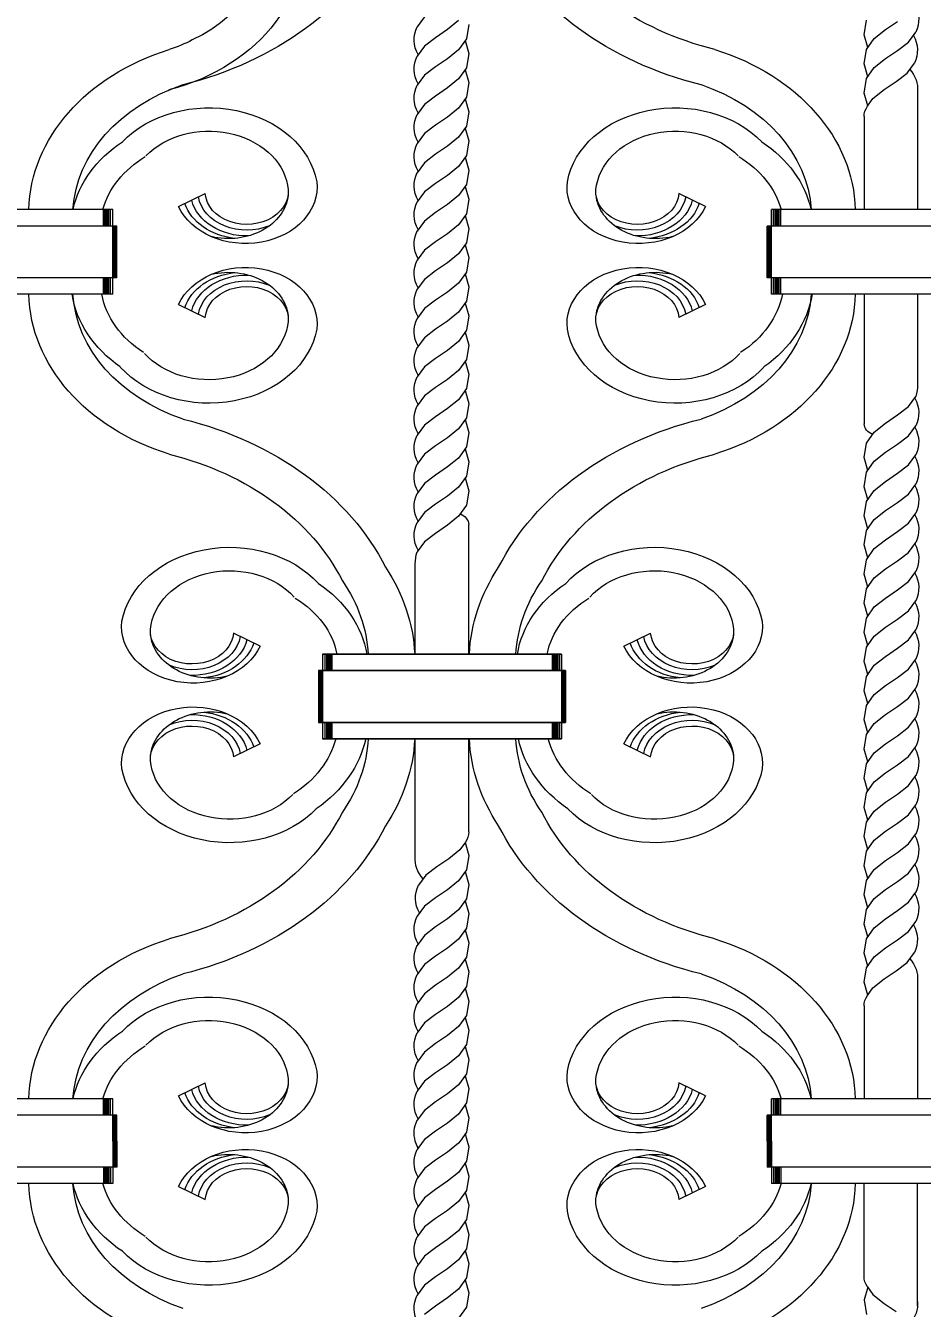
# Model space of a CAD drawing. Header units: inches. Extents: x 16.3 to 32.1, y 12.3 to 22.2.
# Drawn here: x 19.071 to 19.422, y 17.555 to 18.056 of the extents above; entities that cross this region are included whole.
import ezdxf

# ---------------------------------------------------------------- set-up
doc = ezdxf.new("R2010")
doc.units = ezdxf.units.IN
doc.header["$MEASUREMENT"] = 0
doc.styles.get("Standard").update_dxf_attribs({"font": 'arial.ttf'})
doc.dimstyles.get("Standard").update_dxf_attribs({"dimtxt": 0.1, "dimasz": 0.18, "dimexe": 0.18, "dimexo": 0.0625, "dimgap": 0.09, "dimtad": 0, "dimtoh": 1, "dimdec": 4, "dimzin": 0, "dimdsep": 46, "dimtxsty": 'Standard', "dimblk": 'OBLIQUE', "dimcen": 0.09, "dimadec": 0, "dimazin": 0, "dimtfac": 1, "dimtdec": 4, "dimtofl": 0, "dimtmove": 0, "dimatfit": 3, "dimldrblk": 'OBLIQUE', "dimfxl": 1, "dimtolj": 1, "dimtzin": 0, "dimarcsym": 0})

# ---------------------------------------------------------------- blocks, each defined once
blk = doc.blocks.new('_Oblique')
at = {"color": 0, "linetype": 'ByBlock', "lineweight": -2}
blk.add_line((-0.5, -0.5), (0.5, 0.5), dxfattribs=at)
blk = doc.blocks.new('*D2')
at = {"color": 0, "lineweight": -2, "transparency": 16777216}
for p, q in [((20.1381, 18.66304), (17.517, 18.66304)), ((17.697, 18.66304), (17.697, 17.95961)), ((17.697, 16.65912), (17.697, 17.36255)), ((20.1381, 16.65912), (17.517, 16.65912))]:
    blk.add_line(p, q, dxfattribs=at)
at = {"layer": 'Defpoints', "color": 0, "lineweight": 9, "transparency": 16777216}
for p in [(17.697, 18.66304), (20.2006, 18.66304), (20.2006, 16.65912)]:
    blk.add_point(p, dxfattribs=at)
at = {"color": 0, "lineweight": -2, "transparency": 16777216, "xscale": 0.18, "yscale": 0.18, "zscale": 0.18}
for p, rotation in [((17.697, 18.66304), 90), ((17.697, 16.65912), 270)]:
    blk.add_blockref('_Oblique', p, dxfattribs=dict(at, rotation=rotation))
at = {"color": 0, "lineweight": 9, "transparency": 16777216, "insert": (17.697, 17.66108), "char_height": 0.1, "attachment_point": 5, "rotation": 90}
blk.add_mtext('\\A1;2.0039', dxfattribs=at)

msp = doc.modelspace()

# ---------------------------------------------------------------- linework, layer by layer
at = {"lineweight": 9}
for p, q in [((19.22712, 18.05975), (19.22421, 18.05585)), ((19.24047, 18.0583), (19.23613, 18.0548)), ((19.24446, 18.05686), (19.24354, 18.05123)), ((19.39903, 18.0528), (19.39995, 18.05844)), ((19.40736, 18.05487), (19.4121, 18.05802)), ((19.22421, 18.05585), (19.22421, 18.05584)), ((19.23139, 18.05164), (19.22712, 18.04836)), ((19.23613, 18.0548), (19.23139, 18.05164)), ((19.40046, 18.04776), (19.39903, 18.0528)), ((19.39995, 18.04704), (19.40302, 18.05137)), ((19.40302, 18.05137), (19.40736, 18.05487)), ((19.41636, 18.04992), (19.41927, 18.05381)), ((19.41927, 18.05381), (19.41927, 18.05383)), ((19.22712, 18.04836), (19.22421, 18.04446)), ((19.24047, 18.04691), (19.23613, 18.0434)), ((19.24354, 18.05123), (19.24047, 18.04691)), ((19.24303, 18.05051), (19.24446, 18.04547)), ((19.39903, 18.04141), (19.39995, 18.04704)), ((19.40736, 18.04347), (19.4121, 18.04663)), ((19.4121, 18.04663), (19.41636, 18.04992)), ((19.22421, 18.04446), (19.22421, 18.04444)), ((19.23613, 18.0434), (19.23139, 18.04025)), ((19.24446, 18.04547), (19.24354, 18.03984)), ((19.40046, 18.03637), (19.39903, 18.04141)), ((19.40302, 18.03997), (19.40736, 18.04347)), ((19.41585, 18.0378), (19.41876, 18.0417)), ((19.41876, 18.0417), (19.41876, 18.04171)), ((19.22712, 18.03696), (19.22421, 18.03306)), ((19.23139, 18.04025), (19.22712, 18.03696)), ((19.24354, 18.03984), (19.24047, 18.03551)), ((19.24303, 18.03911), (19.24446, 18.03407)), ((19.39995, 18.03565), (19.40302, 18.03997)), ((19.41159, 18.03451), (19.41585, 18.0378)), ((19.22421, 18.03306), (19.22421, 18.03305)), ((19.23613, 18.03201), (19.23139, 18.02885)), ((19.24047, 18.03551), (19.23613, 18.03201)), ((19.24446, 18.03407), (19.24354, 18.02844)), ((19.39903, 18.03001), (19.39995, 18.03565)), ((19.4025, 18.02785), (19.40684, 18.03135)), ((19.40684, 18.03135), (19.41159, 18.03451)), ((19.41995, 18.03233), (19.41995, 17.9845)), ((19.23139, 18.02885), (19.22712, 18.02557)), ((19.24354, 18.02844), (19.24047, 18.02412)), ((19.24303, 18.02772), (19.24446, 18.02268)), ((19.40046, 18.02497), (19.39903, 18.03001)), ((19.40038, 18.02486), (19.4025, 18.02785)), ((19.22712, 18.02557), (19.22421, 18.02167)), ((19.22421, 18.02167), (19.22421, 18.02165)), ((19.24047, 18.02412), (19.23613, 18.02061)), ((19.24446, 18.02268), (19.24354, 18.01705)), ((19.23139, 18.01746), (19.22712, 18.01417)), ((19.23613, 18.02061), (19.23139, 18.01746)), ((19.24354, 18.01705), (19.24047, 18.01272)), ((19.24303, 18.01632), (19.24446, 18.01128)), ((19.39904, 18.0208), (19.39904, 17.9845)), ((19.22712, 18.01417), (19.22421, 18.01027)), ((19.24047, 18.01272), (19.23613, 18.00922)), ((19.24446, 18.01128), (19.24354, 18.00565)), ((19.22421, 18.01027), (19.22421, 18.01026)), ((19.23613, 18.00922), (19.23139, 18.00607)), ((19.22712, 18.00278), (19.22421, 17.99888)), ((19.23139, 18.00607), (19.22712, 18.00278)), ((19.24047, 18.00133), (19.23613, 17.99783)), ((19.24354, 18.00565), (19.24047, 18.00133)), ((19.24303, 18.00493), (19.24446, 17.99989)), ((19.22421, 17.99888), (19.22421, 17.99886)), ((19.23613, 17.99783), (19.23139, 17.99467)), ((19.24446, 17.99989), (19.24354, 17.99426)), ((19.22712, 17.99138), (19.22421, 17.98748)), ((19.23139, 17.99467), (19.22712, 17.99138)), ((19.24354, 17.99426), (19.24047, 17.98993)), ((19.24303, 17.99353), (19.24446, 17.98849)), ((19.13095, 17.98565), (19.14139, 17.99072)), ((19.22421, 17.98748), (19.22421, 17.98747)), ((19.23613, 17.98643), (19.23139, 17.98328)), ((19.24047, 17.98993), (19.23613, 17.98643)), ((19.24446, 17.98849), (19.24354, 17.98286)), ((19.33703, 17.98565), (19.32659, 17.99072)), ((19.10519, 17.9845), (19.01179, 17.9845)), ((19.10154, 17.97805), (19.10154, 17.9845)), ((19.10209, 17.97805), (19.10209, 17.9845)), ((19.10225, 17.97805), (19.10225, 17.9845)), ((19.1025, 17.97805), (19.1025, 17.9845)), ((19.10282, 17.97805), (19.10282, 17.9845)), ((19.10323, 17.97805), (19.10323, 17.9845)), ((19.10372, 17.97805), (19.10372, 17.9845)), ((19.10437, 17.97805), (19.10437, 17.9845)), ((19.10519, 17.97805), (19.10519, 17.9845)), ((19.10519, 17.9514), (19.10519, 17.9845)), ((19.23139, 17.98328), (19.22712, 17.97999)), ((19.24354, 17.98286), (19.24047, 17.97854)), ((19.24303, 17.98214), (19.24446, 17.9771)), ((19.45619, 17.9845), (19.3628, 17.9845)), ((19.3628, 17.97805), (19.3628, 17.9845)), ((19.3628, 17.9514), (19.3628, 17.9845)), ((19.36361, 17.97805), (19.36361, 17.9845)), ((19.36426, 17.97805), (19.36426, 17.9845)), ((19.36475, 17.97805), (19.36475, 17.9845)), ((19.36516, 17.97805), (19.36516, 17.9845)), ((19.36549, 17.97805), (19.36549, 17.9845)), ((19.36573, 17.97805), (19.36573, 17.9845)), ((19.36589, 17.97805), (19.36589, 17.9845)), ((19.36645, 17.97805), (19.36645, 17.9845)), ((19.10681, 17.97805), (19.01016, 17.97805)), ((19.10543, 17.95784), (19.10543, 17.97805)), ((19.10559, 17.95784), (19.10559, 17.97805)), ((19.10592, 17.95784), (19.10592, 17.97805)), ((19.10633, 17.95784), (19.10633, 17.97805)), ((19.10681, 17.95784), (19.10681, 17.97805)), ((19.22712, 17.97999), (19.22421, 17.97609)), ((19.24047, 17.97854), (19.23613, 17.97504)), ((19.24446, 17.9771), (19.24354, 17.97147)), ((19.45782, 17.97805), (19.36117, 17.97805)), ((19.36117, 17.95784), (19.36117, 17.97805)), ((19.36166, 17.95784), (19.36166, 17.97805)), ((19.36207, 17.95784), (19.36207, 17.97805)), ((19.36239, 17.95784), (19.36239, 17.97805)), ((19.36255, 17.95784), (19.36255, 17.97805)), ((19.22421, 17.97609), (19.22421, 17.97607)), ((19.23139, 17.97188), (19.22712, 17.96859)), ((19.23613, 17.97504), (19.23139, 17.97188)), ((19.24354, 17.97147), (19.24047, 17.96714)), ((19.22712, 17.96859), (19.22421, 17.96469)), ((19.24047, 17.96714), (19.23613, 17.96364)), ((19.24303, 17.97074), (19.24446, 17.9657)), ((19.22421, 17.96469), (19.22421, 17.96468)), ((19.23613, 17.96364), (19.23139, 17.96049)), ((19.24446, 17.9657), (19.24354, 17.96007)), ((19.10681, 17.95784), (19.01016, 17.95784)), ((19.10154, 17.9514), (19.10154, 17.95784)), ((19.10209, 17.9514), (19.10209, 17.95784)), ((19.10225, 17.9514), (19.10225, 17.95784)), ((19.1025, 17.9514), (19.1025, 17.95784)), ((19.10282, 17.9514), (19.10282, 17.95784)), ((19.10323, 17.9514), (19.10323, 17.95784)), ((19.10372, 17.9514), (19.10372, 17.95784)), ((19.10437, 17.9514), (19.10437, 17.95784)), ((19.10519, 17.9514), (19.10519, 17.95784)), ((19.22712, 17.9572), (19.22421, 17.9533)), ((19.23139, 17.96049), (19.22712, 17.9572)), ((19.24354, 17.96007), (19.24047, 17.95575)), ((19.24303, 17.95935), (19.24446, 17.95431)), ((19.45782, 17.95784), (19.36117, 17.95784)), ((19.3628, 17.9514), (19.3628, 17.95784)), ((19.36361, 17.9514), (19.36361, 17.95784)), ((19.36426, 17.9514), (19.36426, 17.95784)), ((19.36475, 17.9514), (19.36475, 17.95784)), ((19.36516, 17.9514), (19.36516, 17.95784)), ((19.36549, 17.9514), (19.36549, 17.95784)), ((19.36573, 17.9514), (19.36573, 17.95784)), ((19.36589, 17.9514), (19.36589, 17.95784)), ((19.36645, 17.9514), (19.36645, 17.95784)), ((19.10519, 17.9514), (19.01179, 17.9514)), ((19.22421, 17.9533), (19.22421, 17.95328)), ((19.23613, 17.95225), (19.23139, 17.94909)), ((19.24047, 17.95575), (19.23613, 17.95225)), ((19.24446, 17.95431), (19.24354, 17.94868)), ((19.45619, 17.9514), (19.3628, 17.9514)), ((19.39904, 17.9514), (19.39904, 17.9007)), ((19.41995, 17.9514), (19.41995, 17.91606)), ((19.13095, 17.94741), (19.14139, 17.94234)), ((19.23139, 17.94909), (19.22712, 17.9458)), ((19.24354, 17.94868), (19.24047, 17.94435)), ((19.24303, 17.94795), (19.24446, 17.94291)), ((19.33703, 17.94741), (19.32659, 17.94234)), ((19.22712, 17.9458), (19.22421, 17.9419)), ((19.22421, 17.9419), (19.22421, 17.94189)), ((19.24047, 17.94435), (19.23613, 17.94085)), ((19.24446, 17.94291), (19.24354, 17.93728)), ((19.23139, 17.9377), (19.22712, 17.93441)), ((19.23613, 17.94085), (19.23139, 17.9377)), ((19.24354, 17.93728), (19.24047, 17.93296)), ((19.24303, 17.93656), (19.24446, 17.93152)), ((19.22712, 17.93441), (19.22421, 17.93051)), ((19.24047, 17.93296), (19.23613, 17.92946)), ((19.24446, 17.93152), (19.24354, 17.92589)), ((19.22421, 17.93051), (19.22421, 17.93049)), ((19.23139, 17.9263), (19.22712, 17.92301)), ((19.23613, 17.92946), (19.23139, 17.9263)), ((19.22712, 17.92301), (19.22421, 17.91911)), ((19.24047, 17.92156), (19.23613, 17.91806)), ((19.24354, 17.92589), (19.24047, 17.92156)), ((19.24303, 17.92517), (19.24446, 17.92012)), ((19.22421, 17.91911), (19.22421, 17.9191)), ((19.23613, 17.91806), (19.23139, 17.91491)), ((19.24446, 17.92012), (19.24354, 17.91449)), ((19.22712, 17.91162), (19.22421, 17.90772)), ((19.23139, 17.91491), (19.22712, 17.91162)), ((19.24354, 17.91449), (19.24047, 17.91017)), ((19.24303, 17.91377), (19.24446, 17.90873)), ((19.41636, 17.90748), (19.41927, 17.91137)), ((19.41927, 17.91137), (19.41927, 17.91139)), ((19.22421, 17.90772), (19.22421, 17.9077)), ((19.23613, 17.90667), (19.23139, 17.90351)), ((19.24047, 17.91017), (19.23613, 17.90667)), ((19.24446, 17.90873), (19.24354, 17.9031)), ((19.4121, 17.90419), (19.41636, 17.90748)), ((19.23139, 17.90351), (19.22712, 17.90022)), ((19.24354, 17.9031), (19.24047, 17.89877)), ((19.24303, 17.90238), (19.24446, 17.89733)), ((19.40302, 17.89753), (19.40736, 17.90103)), ((19.40736, 17.90103), (19.4121, 17.90419)), ((19.22712, 17.90022), (19.22421, 17.89633)), ((19.22421, 17.89633), (19.22421, 17.89631)), ((19.24047, 17.89877), (19.23613, 17.89527)), ((19.24446, 17.89733), (19.24354, 17.8917)), ((19.39995, 17.89321), (19.40302, 17.89753)), ((19.4121, 17.89279), (19.41636, 17.89608)), ((19.41636, 17.89608), (19.41927, 17.89998)), ((19.41927, 17.89998), (19.41927, 17.9)), ((19.23139, 17.89212), (19.22712, 17.88883)), ((19.23613, 17.89527), (19.23139, 17.89212)), ((19.24354, 17.8917), (19.24047, 17.88738)), ((19.24303, 17.89098), (19.24446, 17.88594)), ((19.39903, 17.88757), (19.39995, 17.89321)), ((19.40736, 17.88964), (19.4121, 17.89279)), ((19.22712, 17.88883), (19.22421, 17.88493)), ((19.24047, 17.88738), (19.23613, 17.88388)), ((19.24446, 17.88594), (19.24354, 17.88031)), ((19.40046, 17.88253), (19.39903, 17.88757)), ((19.39995, 17.88181), (19.40302, 17.88614)), ((19.40302, 17.88614), (19.40736, 17.88964)), ((19.41636, 17.88469), (19.41927, 17.88858)), ((19.41927, 17.88858), (19.41927, 17.8886)), ((19.22421, 17.88493), (19.22421, 17.88491)), ((19.23613, 17.88388), (19.23139, 17.88072)), ((19.39903, 17.87618), (19.39995, 17.88181)), ((19.40736, 17.87824), (19.4121, 17.8814)), ((19.4121, 17.8814), (19.41636, 17.88469)), ((19.22712, 17.87743), (19.22421, 17.87354)), ((19.23139, 17.88072), (19.22712, 17.87743)), ((19.24047, 17.87598), (19.23613, 17.87248)), ((19.24354, 17.88031), (19.24047, 17.87598)), ((19.24303, 17.87959), (19.24446, 17.87455)), ((19.40046, 17.87114), (19.39903, 17.87618)), ((19.40302, 17.87474), (19.40736, 17.87824)), ((19.41636, 17.87329), (19.41927, 17.87719)), ((19.41927, 17.87719), (19.41927, 17.87721)), ((19.22421, 17.87354), (19.22421, 17.87352)), ((19.23613, 17.87248), (19.23139, 17.86933)), ((19.24446, 17.87455), (19.24354, 17.86891)), ((19.39995, 17.87042), (19.40302, 17.87474)), ((19.4121, 17.87), (19.41636, 17.87329)), ((19.22712, 17.86604), (19.22421, 17.86214)), ((19.23139, 17.86933), (19.22712, 17.86604)), ((19.24354, 17.86891), (19.24047, 17.86459)), ((19.39903, 17.86479), (19.39995, 17.87042)), ((19.40302, 17.86335), (19.40736, 17.86685)), ((19.40736, 17.86685), (19.4121, 17.87)), ((19.22421, 17.86214), (19.22421, 17.86212)), ((19.23613, 17.86109), (19.23139, 17.85793)), ((19.24047, 17.86459), (19.23613, 17.86109)), ((19.24445, 17.81072), (19.24445, 17.86142)), ((19.40046, 17.85974), (19.39903, 17.86479)), ((19.39995, 17.85902), (19.40302, 17.86335)), ((19.4121, 17.85861), (19.41636, 17.8619)), ((19.41636, 17.8619), (19.41927, 17.86579)), ((19.41927, 17.86579), (19.41927, 17.86581)), ((19.23139, 17.85793), (19.22712, 17.85464)), ((19.39903, 17.85339), (19.39995, 17.85902)), ((19.40736, 17.85545), (19.4121, 17.85861)), ((19.22712, 17.85464), (19.22421, 17.85075)), ((19.40046, 17.84835), (19.39903, 17.85339)), ((19.39995, 17.84763), (19.40302, 17.85195)), ((19.40302, 17.85195), (19.40736, 17.85545)), ((19.41636, 17.8505), (19.41927, 17.8544)), ((19.41927, 17.8544), (19.41927, 17.85442)), ((19.22353, 17.81072), (19.22353, 17.84606)), ((19.22421, 17.85075), (19.22421, 17.85073)), ((19.39903, 17.842), (19.39995, 17.84763)), ((19.40736, 17.84406), (19.4121, 17.84721)), ((19.4121, 17.84721), (19.41636, 17.8505)), ((19.40046, 17.83695), (19.39903, 17.842)), ((19.40302, 17.84056), (19.40736, 17.84406)), ((19.41636, 17.83911), (19.41927, 17.84301)), ((19.41927, 17.84301), (19.41927, 17.84302)), ((19.39903, 17.8306), (19.39995, 17.83623)), ((19.39995, 17.83623), (19.40302, 17.84056)), ((19.40736, 17.83266), (19.4121, 17.83582)), ((19.4121, 17.83582), (19.41636, 17.83911)), ((19.40302, 17.82916), (19.40736, 17.83266)), ((19.41636, 17.82771), (19.41927, 17.83161)), ((19.41927, 17.83161), (19.41927, 17.83163)), ((19.40046, 17.82556), (19.39903, 17.8306)), ((19.39995, 17.82484), (19.40302, 17.82916)), ((19.4121, 17.82442), (19.41636, 17.82771)), ((19.39903, 17.81921), (19.39995, 17.82484)), ((19.40302, 17.81777), (19.40736, 17.82127)), ((19.40736, 17.82127), (19.4121, 17.82442)), ((19.16285, 17.81387), (19.15241, 17.81894)), ((19.30513, 17.81387), (19.31557, 17.81894)), ((19.40046, 17.81417), (19.39903, 17.81921)), ((19.39995, 17.81344), (19.40302, 17.81777)), ((19.4121, 17.81303), (19.41636, 17.81632)), ((19.41636, 17.81632), (19.41927, 17.82022)), ((19.41927, 17.82022), (19.41927, 17.82023)), ((19.39903, 17.80781), (19.39995, 17.81344)), ((19.40736, 17.80987), (19.4121, 17.81303)), ((19.1873, 17.81072), (19.28069, 17.81072)), ((19.28069, 17.81072), (19.1873, 17.81072)), ((19.1873, 17.81072), (19.1873, 17.77762)), ((19.1873, 17.81072), (19.1873, 17.80428)), ((19.1873, 17.81072), (19.1873, 17.80428)), ((19.1873, 17.81072), (19.1873, 17.77762)), ((19.18811, 17.81072), (19.18811, 17.80428)), ((19.18811, 17.81072), (19.18811, 17.80428)), ((19.18876, 17.81072), (19.18876, 17.80428)), ((19.18876, 17.81072), (19.18876, 17.80428)), ((19.18925, 17.81072), (19.18925, 17.80428)), ((19.18925, 17.81072), (19.18925, 17.80428)), ((19.18966, 17.81072), (19.18966, 17.80428)), ((19.18966, 17.81072), (19.18966, 17.80428)), ((19.18998, 17.81072), (19.18998, 17.80428)), ((19.18998, 17.81072), (19.18998, 17.80428)), ((19.19023, 17.81072), (19.19023, 17.80428)), ((19.19023, 17.81072), (19.19023, 17.80428)), ((19.19039, 17.81072), (19.19039, 17.80428)), ((19.19039, 17.81072), (19.19039, 17.80428)), ((19.19094, 17.81072), (19.19094, 17.80428)), ((19.19094, 17.81072), (19.19094, 17.80428)), ((19.27704, 17.81072), (19.27704, 17.80428)), ((19.27704, 17.81072), (19.27704, 17.80428)), ((19.27759, 17.81072), (19.27759, 17.80428)), ((19.27759, 17.81072), (19.27759, 17.80428)), ((19.27776, 17.81072), (19.27776, 17.80428)), ((19.27776, 17.81072), (19.27776, 17.80428)), ((19.278, 17.81072), (19.278, 17.80428)), ((19.278, 17.81072), (19.278, 17.80428)), ((19.27833, 17.81072), (19.27833, 17.80428)), ((19.27833, 17.81072), (19.27833, 17.80428)), ((19.27873, 17.81072), (19.27873, 17.80428)), ((19.27873, 17.81072), (19.27873, 17.80428)), ((19.27922, 17.81072), (19.27922, 17.80428)), ((19.27922, 17.81072), (19.27922, 17.80428)), ((19.27987, 17.81072), (19.27987, 17.80428)), ((19.27987, 17.81072), (19.27987, 17.80428)), ((19.28069, 17.81072), (19.28069, 17.77762)), ((19.28069, 17.81072), (19.28069, 17.80428)), ((19.28069, 17.81072), (19.28069, 17.80428)), ((19.28069, 17.81072), (19.28069, 17.77762)), ((19.40046, 17.80277), (19.39903, 17.80781)), ((19.39995, 17.80205), (19.40302, 17.80637)), ((19.40302, 17.80637), (19.40736, 17.80987)), ((19.41636, 17.80492), (19.41927, 17.80882)), ((19.41927, 17.80882), (19.41927, 17.80884)), ((19.18567, 17.80428), (19.28232, 17.80428)), ((19.28232, 17.80428), (19.18567, 17.80428)), ((19.18567, 17.80428), (19.18567, 17.78407)), ((19.18567, 17.80428), (19.18567, 17.78407)), ((19.18615, 17.80428), (19.18615, 17.78407)), ((19.18615, 17.80428), (19.18615, 17.78407)), ((19.18656, 17.80428), (19.18656, 17.78407)), ((19.18656, 17.80428), (19.18656, 17.78407)), ((19.18689, 17.80428), (19.18689, 17.78407)), ((19.18689, 17.80428), (19.18689, 17.78407)), ((19.18705, 17.80428), (19.18705, 17.78407)), ((19.18705, 17.80428), (19.18705, 17.78407)), ((19.28093, 17.80428), (19.28093, 17.78407)), ((19.28093, 17.80428), (19.28093, 17.78407)), ((19.2811, 17.80428), (19.2811, 17.78407)), ((19.2811, 17.80428), (19.2811, 17.78407)), ((19.28142, 17.80428), (19.28142, 17.78407)), ((19.28142, 17.80428), (19.28142, 17.78407)), ((19.28183, 17.80428), (19.28183, 17.78407)), ((19.28183, 17.80428), (19.28183, 17.78407)), ((19.28232, 17.80428), (19.28232, 17.78407)), ((19.28232, 17.80428), (19.28232, 17.78407)), ((19.39903, 17.79642), (19.39995, 17.80205)), ((19.40736, 17.79848), (19.4121, 17.80163)), ((19.4121, 17.80163), (19.41636, 17.80492)), ((19.40046, 17.79138), (19.39903, 17.79642)), ((19.40302, 17.79498), (19.40736, 17.79848)), ((19.41636, 17.79353), (19.41927, 17.79743)), ((19.41927, 17.79743), (19.41927, 17.79744)), ((19.39995, 17.79065), (19.40302, 17.79498)), ((19.4121, 17.79024), (19.41636, 17.79353)), ((19.39903, 17.78502), (19.39995, 17.79065)), ((19.40302, 17.78358), (19.40736, 17.78708)), ((19.40736, 17.78708), (19.4121, 17.79024)), ((19.41636, 17.78213), (19.41927, 17.78603)), ((19.41927, 17.78603), (19.41927, 17.78605)), ((19.18567, 17.78407), (19.28232, 17.78407)), ((19.28232, 17.78407), (19.18567, 17.78407)), ((19.1873, 17.78407), (19.1873, 17.77762)), ((19.1873, 17.78407), (19.1873, 17.77762)), ((19.18811, 17.78407), (19.18811, 17.77762)), ((19.18811, 17.78407), (19.18811, 17.77762)), ((19.18876, 17.78407), (19.18876, 17.77762)), ((19.18876, 17.78407), (19.18876, 17.77762)), ((19.18925, 17.78407), (19.18925, 17.77762)), ((19.18925, 17.78407), (19.18925, 17.77762)), ((19.18966, 17.78407), (19.18966, 17.77762)), ((19.18966, 17.78407), (19.18966, 17.77762)), ((19.18998, 17.78407), (19.18998, 17.77762)), ((19.18998, 17.78407), (19.18998, 17.77762)), ((19.19023, 17.78407), (19.19023, 17.77762)), ((19.19023, 17.78407), (19.19023, 17.77762)), ((19.19039, 17.78407), (19.19039, 17.77762)), ((19.19039, 17.78407), (19.19039, 17.77762)), ((19.19094, 17.78407), (19.19094, 17.77762)), ((19.19094, 17.78407), (19.19094, 17.77762)), ((19.27704, 17.78407), (19.27704, 17.77762)), ((19.27704, 17.78407), (19.27704, 17.77762)), ((19.27759, 17.78407), (19.27759, 17.77762)), ((19.27759, 17.78407), (19.27759, 17.77762)), ((19.27776, 17.78407), (19.27776, 17.77762)), ((19.27776, 17.78407), (19.27776, 17.77762)), ((19.278, 17.78407), (19.278, 17.77762)), ((19.278, 17.78407), (19.278, 17.77762)), ((19.27833, 17.78407), (19.27833, 17.77762)), ((19.27833, 17.78407), (19.27833, 17.77762)), ((19.27873, 17.78407), (19.27873, 17.77762)), ((19.27873, 17.78407), (19.27873, 17.77762)), ((19.27922, 17.78407), (19.27922, 17.77762)), ((19.27922, 17.78407), (19.27922, 17.77762)), ((19.27987, 17.78407), (19.27987, 17.77762)), ((19.27987, 17.78407), (19.27987, 17.77762)), ((19.28069, 17.78407), (19.28069, 17.77762)), ((19.28069, 17.78407), (19.28069, 17.77762)), ((19.40046, 17.77998), (19.39903, 17.78502)), ((19.39995, 17.77926), (19.40302, 17.78358)), ((19.4121, 17.77884), (19.41636, 17.78213)), ((19.1873, 17.77762), (19.28069, 17.77762)), ((19.28069, 17.77762), (19.1873, 17.77762)), ((19.22353, 17.72979), (19.22353, 17.77762)), ((19.24445, 17.74131), (19.24445, 17.77762)), ((19.39903, 17.77363), (19.39995, 17.77926)), ((19.40302, 17.77219), (19.40736, 17.77569)), ((19.40736, 17.77569), (19.4121, 17.77884)), ((19.16285, 17.77563), (19.15241, 17.77056)), ((19.30513, 17.77563), (19.31557, 17.77056)), ((19.40046, 17.76859), (19.39903, 17.77363)), ((19.39995, 17.76786), (19.40302, 17.77219)), ((19.4121, 17.76745), (19.41636, 17.77074)), ((19.41636, 17.77074), (19.41927, 17.77464)), ((19.41927, 17.77464), (19.41927, 17.77465)), ((19.39903, 17.76223), (19.39995, 17.76786)), ((19.40736, 17.76429), (19.4121, 17.76745)), ((19.40046, 17.75719), (19.39903, 17.76223)), ((19.39995, 17.75647), (19.40302, 17.76079)), ((19.40302, 17.76079), (19.40736, 17.76429)), ((19.41636, 17.75934), (19.41927, 17.76324)), ((19.41927, 17.76324), (19.41927, 17.76326)), ((19.39903, 17.75084), (19.39995, 17.75647)), ((19.40736, 17.7529), (19.4121, 17.75605)), ((19.4121, 17.75605), (19.41636, 17.75934)), ((19.40046, 17.7458), (19.39903, 17.75084)), ((19.40302, 17.7494), (19.40736, 17.7529)), ((19.41636, 17.74795), (19.41927, 17.75185)), ((19.41927, 17.75185), (19.41927, 17.75186)), ((19.39995, 17.74507), (19.40302, 17.7494)), ((19.4121, 17.74466), (19.41636, 17.74795)), ((19.39903, 17.73944), (19.39995, 17.74507)), ((19.40302, 17.738), (19.40736, 17.7415)), ((19.40736, 17.7415), (19.4121, 17.74466)), ((19.24311, 17.73726), (19.24098, 17.73427)), ((19.24303, 17.73715), (19.24446, 17.7321)), ((19.40046, 17.7344), (19.39903, 17.73944)), ((19.39995, 17.73368), (19.40302, 17.738)), ((19.4121, 17.73326), (19.41636, 17.73655)), ((19.41636, 17.73655), (19.41927, 17.74045)), ((19.41927, 17.74045), (19.41927, 17.74047)), ((19.23664, 17.73077), (19.2319, 17.72761)), ((19.24098, 17.73427), (19.23664, 17.73077)), ((19.24446, 17.7321), (19.24354, 17.72647)), ((19.39903, 17.72805), (19.39995, 17.73368)), ((19.40736, 17.73011), (19.4121, 17.73326)), ((19.2319, 17.72761), (19.22764, 17.72432)), ((19.24354, 17.72647), (19.24047, 17.72215)), ((19.24303, 17.72575), (19.24446, 17.72071)), ((19.40046, 17.72301), (19.39903, 17.72805)), ((19.39995, 17.72228), (19.40302, 17.72661)), ((19.40302, 17.72661), (19.40736, 17.73011)), ((19.41636, 17.72516), (19.41927, 17.72906)), ((19.41927, 17.72906), (19.41927, 17.72907)), ((19.22764, 17.72432), (19.22473, 17.72042)), ((19.24047, 17.72215), (19.23613, 17.71865)), ((19.24446, 17.72071), (19.24354, 17.71508)), ((19.39903, 17.71665), (19.39995, 17.72228)), ((19.40736, 17.71872), (19.4121, 17.72187)), ((19.4121, 17.72187), (19.41636, 17.72516)), ((19.22473, 17.72042), (19.22473, 17.72041)), ((19.23139, 17.71549), (19.22712, 17.7122)), ((19.23613, 17.71865), (19.23139, 17.71549)), ((19.40046, 17.71161), (19.39903, 17.71665)), ((19.40302, 17.71521), (19.40736, 17.71872)), ((19.41636, 17.71376), (19.41927, 17.71766)), ((19.41927, 17.71766), (19.41927, 17.71768)), ((19.22712, 17.7122), (19.22421, 17.70831)), ((19.24047, 17.71075), (19.23613, 17.70725)), ((19.24354, 17.71508), (19.24047, 17.71075)), ((19.24303, 17.71436), (19.24446, 17.70932)), ((19.39903, 17.70526), (19.39995, 17.71089)), ((19.39995, 17.71089), (19.40302, 17.71521)), ((19.40736, 17.70732), (19.4121, 17.71048)), ((19.4121, 17.71048), (19.41636, 17.71376)), ((19.22421, 17.70831), (19.22421, 17.70829)), ((19.23613, 17.70725), (19.23139, 17.7041)), ((19.24446, 17.70932), (19.24354, 17.70368)), ((19.40302, 17.70382), (19.40736, 17.70732)), ((19.41636, 17.70237), (19.41927, 17.70627)), ((19.41927, 17.70627), (19.41927, 17.70628)), ((19.22712, 17.70081), (19.22421, 17.69691)), ((19.23139, 17.7041), (19.22712, 17.70081)), ((19.24354, 17.70368), (19.24047, 17.69936)), ((19.24303, 17.70296), (19.24446, 17.69792)), ((19.40046, 17.70022), (19.39903, 17.70526)), ((19.39995, 17.69949), (19.40302, 17.70382)), ((19.4121, 17.69908), (19.41636, 17.70237)), ((19.22421, 17.69691), (19.22421, 17.69689)), ((19.23613, 17.69586), (19.23139, 17.6927)), ((19.24047, 17.69936), (19.23613, 17.69586)), ((19.24446, 17.69792), (19.24354, 17.69229)), ((19.39903, 17.69386), (19.39995, 17.69949)), ((19.40302, 17.69242), (19.40736, 17.69593)), ((19.40736, 17.69593), (19.4121, 17.69908)), ((19.23139, 17.6927), (19.22712, 17.68942)), ((19.24354, 17.69229), (19.24047, 17.68796)), ((19.24303, 17.69157), (19.24446, 17.68653)), ((19.40046, 17.68882), (19.39903, 17.69386)), ((19.39995, 17.6881), (19.40302, 17.69242)), ((19.41585, 17.69025), (19.41876, 17.69415)), ((19.41876, 17.69415), (19.41876, 17.69417)), ((19.22712, 17.68942), (19.22421, 17.68552)), ((19.22421, 17.68552), (19.22421, 17.6855)), ((19.24047, 17.68796), (19.23613, 17.68446)), ((19.24446, 17.68653), (19.24354, 17.6809)), ((19.39903, 17.68247), (19.39995, 17.6881)), ((19.40684, 17.68381), (19.41159, 17.68696)), ((19.41159, 17.68696), (19.41585, 17.69025)), ((19.23139, 17.68131), (19.22712, 17.67802)), ((19.23613, 17.68446), (19.23139, 17.68131)), ((19.24354, 17.6809), (19.24047, 17.67657)), ((19.40046, 17.67743), (19.39903, 17.68247)), ((19.4025, 17.68031), (19.40684, 17.68381)), ((19.41995, 17.68478), (19.41995, 17.63695)), ((19.22712, 17.67802), (19.22421, 17.67412)), ((19.24047, 17.67657), (19.23613, 17.67307)), ((19.24303, 17.68017), (19.24446, 17.67513)), ((19.40038, 17.67731), (19.4025, 17.68031)), ((19.22421, 17.67412), (19.22421, 17.6741)), ((19.23613, 17.67307), (19.23139, 17.66991)), ((19.24446, 17.67513), (19.24354, 17.6695)), ((19.39904, 17.67326), (19.39904, 17.63695)), ((19.22712, 17.66663), (19.22421, 17.66273)), ((19.23139, 17.66991), (19.22712, 17.66663)), ((19.24354, 17.6695), (19.24047, 17.66517)), ((19.24303, 17.66878), (19.24446, 17.66374)), ((19.22421, 17.66273), (19.22421, 17.66271)), ((19.23613, 17.66167), (19.23139, 17.65852)), ((19.24047, 17.66517), (19.23613, 17.66167)), ((19.24446, 17.66374), (19.24354, 17.65811)), ((19.23139, 17.65852), (19.22712, 17.65523)), ((19.24354, 17.65811), (19.24047, 17.65378)), ((19.24303, 17.65738), (19.24446, 17.65234)), ((19.22712, 17.65523), (19.22421, 17.65133)), ((19.22421, 17.65133), (19.22421, 17.65131)), ((19.24047, 17.65378), (19.23613, 17.65028)), ((19.24446, 17.65234), (19.24354, 17.64671)), ((19.23139, 17.64712), (19.22712, 17.64384)), ((19.23613, 17.65028), (19.23139, 17.64712)), ((19.24354, 17.64671), (19.24047, 17.64238)), ((19.24303, 17.64599), (19.24446, 17.64095)), ((19.13095, 17.6381), (19.14139, 17.64317)), ((19.22712, 17.64384), (19.22421, 17.63994)), ((19.24047, 17.64238), (19.23613, 17.63888)), ((19.24446, 17.64095), (19.24354, 17.63532)), ((19.33703, 17.6381), (19.32659, 17.64317)), ((19.10519, 17.63695), (19.01179, 17.63695)), ((19.10154, 17.6305), (19.10154, 17.63695)), ((19.10209, 17.6305), (19.10209, 17.63695)), ((19.10225, 17.6305), (19.10225, 17.63695)), ((19.1025, 17.6305), (19.1025, 17.63695)), ((19.10282, 17.6305), (19.10282, 17.63695)), ((19.10323, 17.6305), (19.10323, 17.63695)), ((19.10372, 17.6305), (19.10372, 17.63695)), ((19.10437, 17.6305), (19.10437, 17.63695)), ((19.10519, 17.6305), (19.10519, 17.63695)), ((19.10519, 17.6204), (19.10519, 17.63695)), ((19.22421, 17.63994), (19.22421, 17.63992)), ((19.23139, 17.63573), (19.22712, 17.63244)), ((19.23613, 17.63888), (19.23139, 17.63573)), ((19.24354, 17.63532), (19.24047, 17.63099)), ((19.45619, 17.63695), (19.3628, 17.63695)), ((19.3628, 17.6305), (19.3628, 17.63695)), ((19.3628, 17.6204), (19.3628, 17.63695)), ((19.36361, 17.6305), (19.36361, 17.63695)), ((19.36426, 17.6305), (19.36426, 17.63695)), ((19.36475, 17.6305), (19.36475, 17.63695)), ((19.36516, 17.6305), (19.36516, 17.63695)), ((19.36549, 17.6305), (19.36549, 17.63695)), ((19.36573, 17.6305), (19.36573, 17.63695)), ((19.36589, 17.6305), (19.36589, 17.63695)), ((19.36645, 17.6305), (19.36645, 17.63695)), ((19.10681, 17.6305), (19.01016, 17.6305)), ((19.10559, 17.6204), (19.10559, 17.6305)), ((19.10592, 17.6204), (19.10592, 17.6305)), ((19.10633, 17.6204), (19.10633, 17.6305)), ((19.10681, 17.6204), (19.10681, 17.6305)), ((19.22712, 17.63244), (19.22421, 17.62854)), ((19.24047, 17.63099), (19.23613, 17.62749)), ((19.24303, 17.63459), (19.24446, 17.62955)), ((19.45782, 17.6305), (19.36117, 17.6305)), ((19.36117, 17.6204), (19.36117, 17.6305)), ((19.36166, 17.6204), (19.36166, 17.6305)), ((19.36207, 17.6204), (19.36207, 17.6305)), ((19.36239, 17.6204), (19.36239, 17.6305)), ((19.36255, 17.6204), (19.36255, 17.6305)), ((19.22421, 17.62854), (19.22421, 17.62852)), ((19.23613, 17.62749), (19.23139, 17.62433)), ((19.24446, 17.62955), (19.24354, 17.62392)), ((19.10519, 17.6204), (19.10519, 17.60385)), ((19.10543, 17.6204), (19.10543, 17.61029)), ((19.10559, 17.6204), (19.10559, 17.61029)), ((19.10592, 17.6204), (19.10592, 17.61029)), ((19.10633, 17.6204), (19.10633, 17.61029)), ((19.10681, 17.6204), (19.10681, 17.61029)), ((19.22664, 17.6204), (19.22421, 17.61715)), ((19.22712, 17.62105), (19.22664, 17.6204)), ((19.23139, 17.62433), (19.22712, 17.62105)), ((19.24104, 17.6204), (19.24047, 17.61959)), ((19.24354, 17.62392), (19.24104, 17.6204)), ((19.24303, 17.6232), (19.24382, 17.6204)), ((19.24382, 17.6204), (19.24446, 17.61816)), ((19.36117, 17.6204), (19.36117, 17.61029)), ((19.36166, 17.6204), (19.36166, 17.61029)), ((19.36207, 17.6204), (19.36207, 17.61029)), ((19.36239, 17.6204), (19.36239, 17.61029)), ((19.36255, 17.6204), (19.36255, 17.61029)), ((19.3628, 17.6204), (19.3628, 17.60385)), ((19.22421, 17.61715), (19.22421, 17.61713)), ((19.23613, 17.61609), (19.23139, 17.61294)), ((19.24047, 17.61959), (19.23613, 17.61609)), ((19.24446, 17.61816), (19.24354, 17.61253)), ((19.10681, 17.61029), (19.01016, 17.61029)), ((19.10154, 17.61029), (19.10154, 17.60385)), ((19.10209, 17.61029), (19.10209, 17.60385)), ((19.10225, 17.61029), (19.10225, 17.60385)), ((19.1025, 17.61029), (19.1025, 17.60385)), ((19.10282, 17.61029), (19.10282, 17.60385)), ((19.10323, 17.61029), (19.10323, 17.60385)), ((19.10372, 17.61029), (19.10372, 17.60385)), ((19.10437, 17.61029), (19.10437, 17.60385)), ((19.10519, 17.61029), (19.10519, 17.60385)), ((19.23139, 17.61294), (19.22712, 17.60965)), ((19.24354, 17.61253), (19.24047, 17.6082)), ((19.24303, 17.6118), (19.24446, 17.60676)), ((19.45782, 17.61029), (19.36117, 17.61029)), ((19.3628, 17.61029), (19.3628, 17.60385)), ((19.36361, 17.61029), (19.36361, 17.60385)), ((19.36426, 17.61029), (19.36426, 17.60385)), ((19.36475, 17.61029), (19.36475, 17.60385)), ((19.36516, 17.61029), (19.36516, 17.60385)), ((19.36549, 17.61029), (19.36549, 17.60385)), ((19.36573, 17.61029), (19.36573, 17.60385)), ((19.36589, 17.61029), (19.36589, 17.60385)), ((19.36645, 17.61029), (19.36645, 17.60385)), ((19.22712, 17.60965), (19.22421, 17.60575)), ((19.22421, 17.60575), (19.22421, 17.60573)), ((19.24047, 17.6082), (19.23613, 17.6047)), ((19.24446, 17.60676), (19.24354, 17.60113)), ((19.10519, 17.60385), (19.01179, 17.60385)), ((19.13095, 17.6027), (19.14139, 17.59763)), ((19.23139, 17.60154), (19.22712, 17.59826)), ((19.23613, 17.6047), (19.23139, 17.60154)), ((19.24354, 17.60113), (19.24047, 17.5968)), ((19.24303, 17.60041), (19.24446, 17.59537)), ((19.33703, 17.6027), (19.32659, 17.59763)), ((19.45619, 17.60385), (19.3628, 17.60385)), ((19.39904, 17.56754), (19.39904, 17.60385)), ((19.41995, 17.55602), (19.41995, 17.60385)), ((19.22712, 17.59826), (19.22421, 17.59436)), ((19.24047, 17.5968), (19.23613, 17.5933)), ((19.24446, 17.59537), (19.24354, 17.58974)), ((19.22421, 17.59436), (19.22421, 17.59434)), ((19.23613, 17.5933), (19.23139, 17.59015)), ((19.22712, 17.58686), (19.22421, 17.58296)), ((19.23139, 17.59015), (19.22712, 17.58686)), ((19.24047, 17.58541), (19.23613, 17.58191)), ((19.24354, 17.58974), (19.24047, 17.58541)), ((19.24303, 17.58901), (19.24446, 17.58397)), ((19.22421, 17.58296), (19.22421, 17.58295)), ((19.23613, 17.58191), (19.23139, 17.57875)), ((19.24446, 17.58397), (19.24354, 17.57834)), ((19.22712, 17.57547), (19.22421, 17.57157)), ((19.23139, 17.57875), (19.22712, 17.57547)), ((19.24354, 17.57834), (19.24047, 17.57402)), ((19.24303, 17.57762), (19.24446, 17.57258)), ((19.22421, 17.57157), (19.22421, 17.57155)), ((19.23613, 17.57051), (19.23139, 17.56736)), ((19.24047, 17.57402), (19.23613, 17.57051)), ((19.24446, 17.57258), (19.24354, 17.56695)), ((19.23139, 17.56736), (19.22712, 17.56407)), ((19.24354, 17.56695), (19.24047, 17.56262)), ((19.24303, 17.56622), (19.24446, 17.56118)), ((19.22712, 17.56407), (19.22421, 17.56017)), ((19.22421, 17.56017), (19.22421, 17.56016)), ((19.24047, 17.56262), (19.23613, 17.55912)), ((19.24446, 17.56118), (19.24354, 17.55555)), ((19.40046, 17.56337), (19.39903, 17.55833)), ((19.40038, 17.56349), (19.4025, 17.56049)), ((19.4025, 17.56049), (19.40684, 17.55699)), ((19.23139, 17.55596), (19.22712, 17.55268)), ((19.23613, 17.55912), (19.23139, 17.55596)), ((19.24354, 17.55555), (19.24047, 17.55123)), ((19.39903, 17.55833), (19.39995, 17.5527)), ((19.40684, 17.55699), (19.41159, 17.55384))]:
    msp.add_line(p, q, dxfattribs=at)
at = {"lineweight": 9, "extrusion": (0, 0, -1)}
for centre, major_axis, start_param, end_param in [((19.103, 18.08873), (-0.07662, 0), 2.970298, 4.391018), ((19.10897, 18.08804), (0.05446, 0), -0.295309, 1.045289), ((19.37262, 18.1281), (0.10733, 0), 1.872886, 2.761174), ((19.09536, 18.1281), (0.12551, 0), 0.380418, 1.268707), ((19.37262, 18.1281), (0.12551, 0), 1.872886, 2.761174), ((19.40228, 18.05879), (-0.01812, 0), 2.723114, 3.497742), ((19.24121, 18.05088), (-0.01812, 0), -0.418478, 0.356149), ((19.40176, 18.04667), (-0.01812, 0), 2.723114, 3.497742), ((19.15914, 17.98315), (0.08676, 0), 3.161138, 4.336531), ((19.10825, 18.08433), (0.05085, 0), 0.986806, 1.187028), ((19.30884, 17.98315), (-0.08676, 0), 1.946654, 3.122047), ((19.24121, 18.03948), (-0.01812, 0), -0.418478, 0.356149), ((19.40278, 18.03148), (-0.01721, 0), 2.535729, 3.203825), ((19.16039, 17.98169), (0.07084, 0), 3.191635, 4.310748), ((19.24121, 18.02809), (-0.01812, 0), -0.418478, 0.356149), ((19.30759, 17.98169), (0.07084, 0), -1.169155, -0.050042), ((19.14285, 17.99056), (-0.04258, 0), 0.651749, 2.998469), ((19.32514, 17.99056), (-0.04258, 0), 0.143123, 2.489844), ((19.24121, 18.01669), (0.01812, 0), 2.723114, 3.497742), ((19.40949, 18.0208), (0.01046, 0), 3.141593, 3.653063), ((19.14285, 17.99056), (-0.03101, 0), 0.651749, 2.998469), ((19.32514, 17.99056), (-0.03101, 0), 0.143123, 2.489844), ((19.14543, 17.97671), (0.05661, 0), 3.316258, 4.013205), ((19.24121, 18.0053), (-0.01812, 0), -0.418478, 0.356149), ((19.32256, 17.97671), (-0.05661, 0), 2.269981, 2.966928), ((19.14526, 17.97698), (0.04491, 0), 3.354626, 4.058509), ((19.32272, 17.97698), (0.04491, 0), -0.916917, -0.213033), ((19.24121, 17.9939), (0.01812, 0), 2.723114, 3.497742), ((19.15717, 17.99331), (0.02795, 0), -0.093098, 2.787829), ((19.15761, 17.99151), (0.01625, 0), -0.199128, 3.079605), ((19.31082, 17.99331), (-0.02795, 0), 3.495356, 6.376283), ((19.31037, 17.99151), (0.01625, 0), 0.061988, 3.34072), ((19.15606, 17.99159), (-0.02342, 0), -1.440537, -0.258804), ((19.15761, 17.99151), (0.02191, 0), 1.537028, 2.946547), ((19.15761, 17.99151), (-0.01908, 0), 4.223961, 6.143837), ((19.1505, 17.99158), (0.02334, 0), 0.08094, 1.860939), ((19.24121, 17.98251), (-0.01812, 0), -0.418478, 0.356149), ((19.31749, 17.99158), (-0.02334, 0), 4.422247, 6.202245), ((19.31037, 17.99151), (-0.01908, 0), 3.280941, 5.200817), ((19.31037, 17.99151), (-0.02191, 0), 3.336638, 4.746157), ((19.31193, 17.99159), (-0.02342, 0), 3.400397, 4.58213), ((19.24121, 17.97111), (0.01812, 0), 2.723114, 3.497742), ((19.15717, 17.93975), (-0.02795, 0), 0.353764, 3.23469), ((19.24121, 17.95972), (-0.01812, 0), -0.418478, 0.356149), ((19.31082, 17.93975), (-0.02795, 0), -0.093098, 2.787829), ((19.15606, 17.94147), (-0.02342, 0), 0.258804, 1.440537), ((19.15761, 17.94155), (0.02191, 0), 3.336638, 4.746157), ((19.15761, 17.94155), (0.01908, 0), 3.280941, 5.200817), ((19.1505, 17.94148), (-0.02334, 0), 1.280654, 3.060652), ((19.31749, 17.94148), (0.02334, 0), 3.222533, 5.002531), ((19.31037, 17.94155), (0.01908, 0), 4.223961, 6.143837), ((19.31037, 17.94155), (0.02191, 0), 4.678621, 6.08814), ((19.31193, 17.94147), (-0.02342, 0), 1.701055, 2.882789), ((19.15914, 17.95274), (-0.08676, 0), -1.194939, -0.019545), ((19.14628, 17.95693), (0.05741, 0), 2.296601, 3.019571), ((19.16039, 17.9542), (-0.07084, 0), -1.169155, -0.050042), ((19.14635, 17.95675), (-0.04594, 0), -0.88405, -0.147937), ((19.15761, 17.94155), (-0.01625, 0), 0.061988, 3.34072), ((19.24121, 17.94832), (-0.01812, 0), -0.418478, 0.356149), ((19.31037, 17.94155), (-0.01625, 0), -0.199128, 3.079605), ((19.30759, 17.9542), (-0.07084, 0), 3.191635, 4.310748), ((19.30884, 17.95274), (0.08676, 0), 0.019545, 1.194939), ((19.32163, 17.95675), (-0.04594, 0), 3.28953, 4.025643), ((19.32171, 17.95693), (-0.05741, 0), 3.263615, 3.986585), ((19.24121, 17.93693), (-0.01812, 0), -0.418478, 0.356149), ((19.14285, 17.9425), (-0.04258, 0), 3.284716, 5.66399), ((19.14285, 17.9425), (0.03101, 0), 0.143123, 2.522398), ((19.32514, 17.9425), (-0.04258, 0), 3.760788, 6.140062), ((19.32514, 17.9425), (-0.03101, 0), 3.760788, 6.140062), ((19.24121, 17.92553), (-0.01812, 0), -0.418478, 0.356149), ((19.24121, 17.91414), (0.01812, 0), 2.723114, 3.497742), ((19.3956, 17.91591), (-0.02436, 0), 3.133545, 3.378221), ((19.24121, 17.90274), (-0.01812, 0), -0.418478, 0.356149), ((19.40228, 17.90496), (0.01812, 0), -0.418478, 0.356149), ((19.09536, 17.80779), (-0.12551, 0), 1.872886, 2.761174), ((19.37262, 17.80779), (-0.12551, 0), 0.380418, 1.268707), ((19.24121, 17.89135), (0.01812, 0), 2.723114, 3.497742), ((19.40552, 17.90103), (-0.00649, 0), -1.056819, -0.064307), ((19.40228, 17.89356), (-0.01812, 0), 2.723114, 3.497742), ((19.09536, 17.80779), (0.10733, 0), -1.268707, -0.380418), ((19.37262, 17.80779), (-0.10733, 0), 0.380418, 1.268707), ((19.40228, 17.88217), (-0.01812, 0), 2.723114, 3.497742), ((19.24121, 17.87995), (-0.01812, 0), -0.418478, 0.356149), ((19.40228, 17.87077), (-0.01812, 0), 2.723114, 3.497742), ((19.24121, 17.86856), (0.01812, 0), 2.723114, 3.497742), ((19.24121, 17.85716), (-0.01812, 0), -0.418478, 0.356149), ((19.23797, 17.86109), (0.00649, 0), -1.056819, -0.064307), ((19.40228, 17.85938), (-0.01812, 0), 2.723114, 3.497742), ((19.15095, 17.81878), (0.04258, 0), 3.284716, 5.66399), ((19.31703, 17.81878), (-0.04258, 0), 0.619195, 2.998469), ((19.40228, 17.84798), (-0.01812, 0), 2.723114, 3.497742), ((19.24789, 17.84621), (-0.02436, 0), -0.008048, 0.236629), ((19.15095, 17.81878), (0.03101, 0), 3.284716, 5.66399), ((19.1231, 17.80782), (-0.10026, 0), 2.658604, 3.104981), ((19.34488, 17.80782), (-0.10026, 0), 0.036611, 0.482989), ((19.31703, 17.81878), (-0.03101, 0), 0.619195, 2.998469), ((19.40228, 17.83659), (-0.01812, 0), 2.723114, 3.497742), ((19.15006, 17.80526), (-0.05489, 0), 2.275865, 3.015485), ((19.12264, 17.80791), (-0.08255, 0), 2.639948, 3.098576), ((19.34535, 17.80791), (-0.08255, 0), 0.043017, 0.501645), ((19.31792, 17.80526), (-0.05489, 0), 0.126108, 0.865728), ((19.14989, 17.80544), (0.04351, 0), -0.910569, -0.153942), ((19.31809, 17.80544), (0.04351, 0), 3.295535, 4.052161), ((19.40228, 17.82519), (-0.01812, 0), 2.723114, 3.497742), ((19.13663, 17.82153), (0.02795, 0), 0.353764, 3.23469), ((19.13619, 17.81974), (-0.01625, 0), 3.20358, 6.482313), ((19.33135, 17.82153), (-0.02795, 0), 3.048495, 5.929422), ((19.33179, 17.81974), (-0.01625, 0), 2.942465, 6.221198), ((19.1433, 17.8198), (-0.02334, 0), 4.422247, 6.202245), ((19.13619, 17.81974), (0.01908, 0), 0.139349, 2.059224), ((19.13619, 17.81974), (-0.02191, 0), 3.336638, 4.746157), ((19.33179, 17.81974), (0.02191, 0), 1.537028, 2.946547), ((19.33179, 17.81974), (0.01908, 0), 1.082368, 3.002244), ((19.32468, 17.8198), (0.02334, 0), 0.08094, 1.860939), ((19.40228, 17.8138), (-0.01812, 0), 2.723114, 3.497742), ((19.13774, 17.81981), (-0.02342, 0), 3.400397, 4.58213), ((19.33024, 17.81981), (-0.02342, 0), -1.440537, -0.258804), ((19.40228, 17.8024), (0.01812, 0), -0.418478, 0.356149), ((19.40228, 17.79101), (-0.01812, 0), 2.723114, 3.497742), ((19.13663, 17.76797), (0.02795, 0), 3.048495, 5.929422), ((19.33135, 17.76797), (-0.02795, 0), 0.353764, 3.23469), ((19.1433, 17.76971), (0.02334, 0), 3.222533, 5.002531), ((19.13619, 17.76977), (-0.02191, 0), 1.537028, 2.946547), ((19.13774, 17.76969), (0.02342, 0), -1.440537, -0.258804), ((19.33024, 17.76969), (0.02342, 0), 3.400397, 4.58213), ((19.33179, 17.76977), (0.02191, 0), 3.336638, 4.746157), ((19.32468, 17.76971), (0.02334, 0), 4.422247, 6.202245), ((19.13619, 17.76977), (0.01625, 0), 2.942465, 6.221198), ((19.13619, 17.76977), (0.01908, 0), 4.223961, 6.143837), ((19.33179, 17.76977), (-0.01908, 0), 0.139349, 2.059224), ((19.33179, 17.76977), (-0.01625, 0), 0.061988, 3.34072), ((19.40228, 17.77961), (-0.01812, 0), 2.723114, 3.497742), ((19.14595, 17.78527), (-0.04748, 0), 3.346569, 4.030972), ((19.14571, 17.78552), (0.05926, 0), 0.169247, 0.850292), ((19.12264, 17.78043), (0.08255, 0), 0.043017, 0.501645), ((19.1231, 17.78053), (0.10026, 0), 0.036611, 0.482989), ((19.34488, 17.78053), (0.10026, 0), 2.658604, 3.104981), ((19.34535, 17.78043), (0.08255, 0), 2.639948, 3.098576), ((19.32227, 17.78552), (0.05926, 0), 2.291301, 2.972346), ((19.32204, 17.78527), (-0.04748, 0), -0.889379, -0.204977), ((19.40228, 17.76822), (-0.01812, 0), 2.723114, 3.497742), ((19.15095, 17.77072), (0.04258, 0), 0.651749, 2.998469), ((19.15095, 17.77072), (0.03101, 0), 0.651749, 2.998469), ((19.31703, 17.77072), (-0.04258, 0), 3.284716, 5.631437), ((19.31703, 17.77072), (-0.03101, 0), 3.284716, 5.631437), ((19.40228, 17.75682), (-0.01812, 0), 2.723114, 3.497742), ((19.40228, 17.74543), (-0.01812, 0), 2.723114, 3.497742), ((19.09536, 17.78056), (-0.10733, 0), 3.522011, 4.4103), ((19.37262, 17.78056), (0.10733, 0), 1.872886, 2.761174), ((19.09536, 17.78056), (0.12551, 0), 0.380418, 1.268707), ((19.23399, 17.74131), (-0.01046, 0), 3.141593, 3.653063), ((19.37262, 17.78056), (0.12551, 0), 1.872886, 2.761174), ((19.40228, 17.73403), (-0.01812, 0), 2.723114, 3.497742), ((19.24071, 17.73064), (0.01721, 0), 2.535729, 3.203825), ((19.40228, 17.72264), (-0.01812, 0), 2.723114, 3.497742), ((19.24172, 17.71545), (-0.01812, 0), -0.418478, 0.356149), ((19.40228, 17.71124), (-0.01812, 0), 2.723114, 3.497742), ((19.24121, 17.70333), (0.01812, 0), 2.723114, 3.497742), ((19.40176, 17.69913), (-0.01812, 0), 2.723114, 3.497742), ((19.15914, 17.63561), (0.08676, 0), 3.161138, 4.336531), ((19.24121, 17.69193), (0.01812, 0), 2.723114, 3.497742), ((19.30884, 17.63561), (-0.08676, 0), 1.946654, 3.122047), ((19.40278, 17.68393), (-0.01721, 0), 2.535729, 3.203825), ((19.16039, 17.63415), (0.07084, 0), 3.191635, 4.310748), ((19.24121, 17.68054), (0.01812, 0), 2.723114, 3.497742), ((19.30759, 17.63415), (0.07084, 0), -1.169155, -0.050042), ((19.14285, 17.64301), (-0.04258, 0), 0.651749, 2.998469), ((19.32514, 17.64301), (-0.04258, 0), 0.143123, 2.489844), ((19.40949, 17.67326), (0.01046, 0), 3.141593, 3.653063), ((19.24121, 17.66914), (0.01812, 0), 2.723114, 3.497742), ((19.14285, 17.64301), (-0.03101, 0), 0.651749, 2.998469), ((19.32514, 17.64301), (-0.03101, 0), 0.143123, 2.489844), ((19.14543, 17.62916), (0.05661, 0), 3.316258, 4.013205), ((19.24121, 17.65775), (0.01812, 0), 2.723114, 3.497742), ((19.32256, 17.62916), (-0.05661, 0), 2.269981, 2.966928), ((19.14526, 17.62944), (-0.04491, 0), 0.213033, 0.916917), ((19.32272, 17.62944), (0.04491, 0), -0.916917, -0.213033), ((19.24121, 17.64635), (0.01812, 0), 2.723114, 3.497742), ((19.15717, 17.64576), (0.02795, 0), -0.093098, 2.787829), ((19.15761, 17.64397), (0.01625, 0), -0.199128, 3.079605), ((19.31082, 17.64576), (-0.02795, 0), 3.495356, 6.376283), ((19.31037, 17.64397), (0.01625, 0), 0.061988, 3.34072), ((19.15761, 17.64397), (0.02191, 0), 1.537028, 2.946547), ((19.15761, 17.64397), (-0.01908, 0), 4.223961, 6.143837), ((19.1505, 17.64403), (-0.02334, 0), 3.222533, 5.002531), ((19.31749, 17.64403), (0.02334, 0), 1.280654, 3.060652), ((19.31037, 17.64397), (-0.01908, 0), 3.280941, 5.200817), ((19.31037, 17.64397), (0.02191, 0), 0.195046, 1.604564), ((19.15606, 17.64404), (-0.02342, 0), -1.440537, -0.258804), ((19.24121, 17.63496), (0.01812, 0), 2.723114, 3.497742), ((19.31193, 17.64404), (-0.02342, 0), 3.400397, 4.58213), ((19.24121, 17.62356), (0.01812, 0), 2.918976, 3.497742), ((19.24121, 17.62356), (0.01812, 0), 2.723114, 2.918976), ((19.15717, 17.59504), (-0.02795, 0), 0.353764, 3.23469), ((19.1505, 17.59677), (0.02334, 0), 4.422247, 6.202245), ((19.24121, 17.61217), (0.01812, 0), 2.723114, 3.497742), ((19.31082, 17.59504), (0.02795, 0), 3.048495, 5.929422), ((19.31749, 17.59677), (0.02334, 0), 3.222533, 5.002531), ((19.15606, 17.59676), (0.02342, 0), 3.400397, 4.58213), ((19.15761, 17.59683), (0.02191, 0), 3.336638, 4.746157), ((19.15761, 17.59683), (0.01908, 0), 3.280941, 5.200817), ((19.15761, 17.59683), (-0.01625, 0), 0.061988, 3.34072), ((19.31037, 17.59683), (-0.01625, 0), -0.199128, 3.079605), ((19.31037, 17.59683), (0.01908, 0), 4.223961, 6.143837), ((19.31037, 17.59683), (-0.02191, 0), 1.537028, 2.946547), ((19.31193, 17.59676), (-0.02342, 0), 1.701055, 2.882789), ((19.24121, 17.60077), (0.01812, 0), 2.723114, 3.497742), ((19.15914, 17.60519), (-0.08676, 0), -1.194939, -0.019545), ((19.16039, 17.60665), (-0.07084, 0), -1.169155, -0.050042), ((19.14543, 17.61163), (-0.05661, 0), -0.871612, -0.174665), ((19.14526, 17.61136), (-0.04491, 0), -0.916917, -0.213033), ((19.30759, 17.60665), (-0.07084, 0), 3.191635, 4.310748), ((19.30884, 17.60519), (0.08676, 0), 0.019545, 1.194939), ((19.32272, 17.61136), (0.04491, 0), 0.213033, 0.916917), ((19.32256, 17.61163), (-0.05661, 0), 3.316258, 4.013205), ((19.14285, 17.59779), (-0.04258, 0), 3.284716, 5.631437), ((19.14285, 17.59779), (-0.03101, 0), 3.284716, 5.631437), ((19.24121, 17.58938), (0.01812, 0), 2.723114, 3.497742), ((19.32514, 17.59779), (-0.04258, 0), 3.793341, 6.140062), ((19.32514, 17.59779), (-0.03101, 0), 3.793341, 6.140062), ((19.24121, 17.57798), (0.01812, 0), 2.723114, 3.497742), ((19.24121, 17.56659), (0.01812, 0), 2.723114, 3.497742), ((19.40949, 17.56754), (-0.01046, 0), -0.51147, 0), ((19.24121, 17.5552), (0.01812, 0), 2.723114, 3.497742), ((19.40278, 17.55686), (-0.01721, 0), 3.079361, 3.747456)]:
    msp.add_ellipse(centre, major_axis=major_axis, ratio=0.79131, start_param=start_param, end_param=end_param, dxfattribs=at)

# ---------------------------------------------------------------- dimensions: what is measured, and where the dimension line sits
at = {"color": 41, "lineweight": 9, "true_color": 0xf4ee51}
dim = msp.add_linear_dim(base=(17.697, 18.66304), p1=(20.2006, 16.65912), p2=(20.2006, 18.66304), angle=90, dimstyle='Standard', dxfattribs=at)
dim.commit()
dim.dimension.update_dxf_attribs({"geometry": '*D2', "text_midpoint": (17.697, 17.66108)})

doc.saveas('drawing.dxf')
